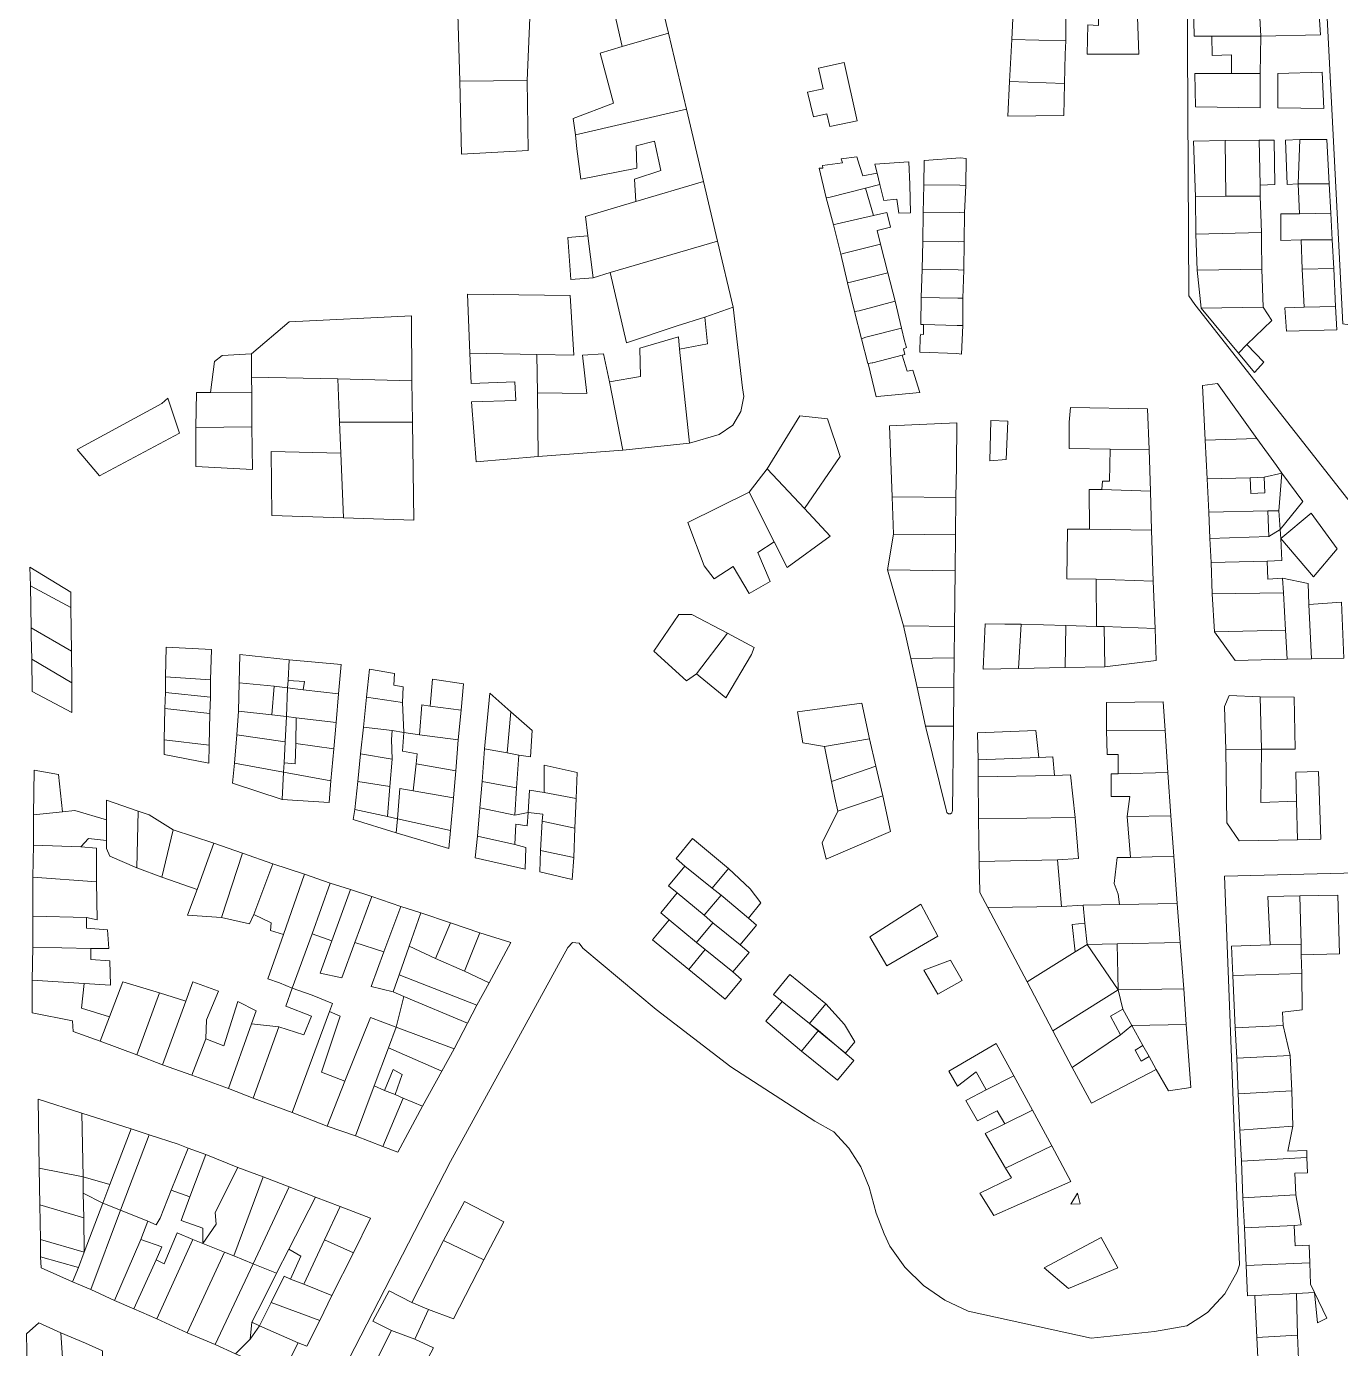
# Model space of a CAD drawing. Header units: inches. Extents: x 1138763 to 1140867, y 1050756 to 1053008.
# Drawn here: x 1138762.6 to 1139043.8, y 1051543 to 1051825.9 of the extents above; entities that cross this region are included whole.
import ezdxf

# ---------------------------------------------------------------- set-up
doc = ezdxf.new("R2010")
doc.units = ezdxf.units.IN
doc.header["$MEASUREMENT"] = 0
doc.layers.add('LimEdif_AM', color=44, linetype='Continuous', lineweight=5)
doc.layers.add('ViaPrin_AM', color=1, linetype='Continuous', lineweight=15)

msp = doc.modelspace()

# ---------------------------------------------------------------- linework, layer by layer
at = {"layer": 'LimEdif_AM'}
for points in [[(1139000.56, 1051820), (1138989.56, 1051820), (1138989.69, 1051826.25), (1138991.94, 1051826.12), (1138992.31, 1051841.75), (1138990.31, 1051841.87), (1138990.44, 1051848), (1138992.19, 1051847.87), (1138999.56, 1051847.87), (1139000.56, 1051820)], [(1138897.31, 1051835.5), (1138899.94, 1051824.5), (1138890.06, 1051821.62), (1138887.44, 1051833), (1138897.31, 1051835.5)], [(1138985.06, 1051832.25), (1138984.94, 1051822.87), (1138973.44, 1051823.12), (1138973.81, 1051832.12), (1138985.06, 1051832.25)], [(1138870.44, 1051831.12), (1138869.69, 1051814.37), (1138855.31, 1051814.25), (1138854.81, 1051831), (1138870.44, 1051831.12)], [(1139026.31, 1051830.5), (1139026.69, 1051823.87), (1139016.19, 1051823.87), (1139012.44, 1051823.87), (1139012.31, 1051830.37), (1139026.31, 1051830.5)], [(1139029.31, 1051830.5), (1139032.31, 1051830.5), (1139039.06, 1051830.62), (1139039.44, 1051824.12), (1139026.69, 1051823.87), (1139026.31, 1051830.5), (1139029.31, 1051830.5)], [(1138899.94, 1051824.5), (1138903.81, 1051808.25), (1138880.06, 1051802.75), (1138879.56, 1051806.25), (1138888.19, 1051809.5), (1138885.31, 1051820.25), (1138890.06, 1051821.62), (1138899.94, 1051824.5)], [(1138984.94, 1051822.87), (1138984.81, 1051820), (1138984.69, 1051813.75), (1138972.94, 1051814.12), (1138973.44, 1051823.12), (1138984.94, 1051822.87)], [(1139026.69, 1051823.87), (1139026.56, 1051815.87), (1139020.44, 1051815.87), (1139020.44, 1051819.87), (1139016.31, 1051819.75), (1139016.19, 1051823.87), (1139026.69, 1051823.87)], [(1138934.44, 1051804.5), (1138933.81, 1051807.25), (1138930.94, 1051806.62), (1138929.69, 1051811.87), (1138933.06, 1051812.62), (1138932.06, 1051817), (1138937.56, 1051818.25), (1138940.31, 1051805.75), (1138934.44, 1051804.5)], [(1139026.56, 1051815.87), (1139026.56, 1051808.5), (1139012.69, 1051808.75), (1139012.56, 1051815.87), (1139020.44, 1051815.87), (1139026.56, 1051815.87)], [(1139040.19, 1051808.37), (1139030.31, 1051808.5), (1139030.31, 1051815.87), (1139039.81, 1051816.12), (1139040.19, 1051808.37)], [(1138869.69, 1051814.37), (1138869.94, 1051799.37), (1138855.69, 1051798.62), (1138855.31, 1051814.25), (1138869.69, 1051814.37)], [(1138984.69, 1051813.75), (1138984.56, 1051806.87), (1138972.56, 1051806.75), (1138972.94, 1051814.12), (1138984.69, 1051813.75)], [(1138903.81, 1051808.25), (1138907.44, 1051792.75), (1138892.94, 1051788.5), (1138892.69, 1051793.25), (1138898.31, 1051795.12), (1138896.94, 1051801.37), (1138893.06, 1051800.37), (1138893.19, 1051795.62), (1138881.19, 1051793.25), (1138880.31, 1051799.75), (1138880.06, 1051802.75), (1138903.81, 1051808.25)], [(1139019.19, 1051789.62), (1139012.69, 1051789.5), (1139012.31, 1051801.37), (1139019.06, 1051801.5), (1139019.19, 1051789.62)], [(1139019.06, 1051801.5), (1139026.31, 1051801.62), (1139026.56, 1051792), (1139026.56, 1051789.62), (1139019.19, 1051789.62), (1139019.06, 1051801.5)], [(1139026.31, 1051801.62), (1139029.56, 1051801.62), (1139029.69, 1051792.12), (1139026.56, 1051792), (1139026.31, 1051801.62)], [(1139035.06, 1051801.75), (1139034.69, 1051792.25), (1139032.31, 1051792.12), (1139031.94, 1051801.62), (1139035.06, 1051801.75)], [(1139035.06, 1051801.75), (1139040.81, 1051801.75), (1139041.31, 1051792.25), (1139034.69, 1051792.25), (1139035.06, 1051801.75)], [(1138940.84, 1051796.19), (1138941.52, 1051793.94), (1138944.58, 1051794.51), (1138945.18, 1051792.13), (1138942.08, 1051791.33), (1138934.56, 1051789.39), (1138933.7, 1051789.27), (1138932.17, 1051795.58), (1138932.99, 1051795.59), (1138932.92, 1051796.16), (1138937.2, 1051796.74), (1138936.93, 1051797.57), (1138940.28, 1051798), (1138940.84, 1051796.19)], [(1138963.59, 1051791.89), (1138962.32, 1051791.94), (1138954.61, 1051792.05), (1138954.66, 1051797.23), (1138962.43, 1051797.82), (1138963.61, 1051797.68), (1138963.59, 1051791.89)], [(1138951.6, 1051792.09), (1138951.72, 1051786.02), (1138949.22, 1051785.97), (1138948.8, 1051788.94), (1138946.04, 1051788.68), (1138945.18, 1051792.13), (1138944.58, 1051794.51), (1138944.1, 1051796.43), (1138951.35, 1051796.98), (1138951.6, 1051792.09)], [(1138907.44, 1051792.75), (1138910.44, 1051780), (1138887.44, 1051773.25), (1138883.81, 1051772.12), (1138882.69, 1051781.12), (1138882.19, 1051785.25), (1138892.94, 1051788.5), (1138907.44, 1051792.75)], [(1138963.59, 1051791.89), (1138963.32, 1051786.05), (1138962.2, 1051786.14), (1138954.47, 1051786.05), (1138954.61, 1051792.05), (1138962.32, 1051791.94), (1138963.59, 1051791.89)], [(1139041.31, 1051792.25), (1139041.69, 1051786), (1139034.94, 1051785.87), (1139034.69, 1051792.25), (1139041.31, 1051792.25)], [(1138943.8, 1051785.48), (1138936.07, 1051783.68), (1138936.01, 1051783.66), (1138935.22, 1051783.48), (1138933.7, 1051789.27), (1138934.56, 1051789.39), (1138942.08, 1051791.33), (1138943.8, 1051785.48)], [(1139026.56, 1051789.62), (1139026.69, 1051785.75), (1139026.81, 1051781.87), (1139012.81, 1051781.5), (1139012.69, 1051789.5), (1139019.19, 1051789.62), (1139026.56, 1051789.62)], [(1138945.32, 1051779.37), (1138937.6, 1051777.4), (1138936.8, 1051777.18), (1138935.22, 1051783.48), (1138936.01, 1051783.66), (1138936.07, 1051783.68), (1138943.8, 1051785.48), (1138946.67, 1051786.15), (1138946.73, 1051785.91), (1138947.46, 1051782.98), (1138944.59, 1051782.24), (1138945.32, 1051779.37)], [(1138963.32, 1051786.05), (1138963.22, 1051779.88), (1138962.08, 1051779.83), (1138954.36, 1051779.91), (1138954.47, 1051786.05), (1138962.2, 1051786.14), (1138963.32, 1051786.05)], [(1139041.69, 1051786), (1139041.94, 1051780.25), (1139035.31, 1051780.25), (1139030.94, 1051780.12), (1139030.94, 1051785.87), (1139034.94, 1051785.87), (1139041.69, 1051786)], [(1138883.81, 1051772.12), (1138879.06, 1051771.75), (1138878.44, 1051780.75), (1138882.69, 1051781.12), (1138883.81, 1051772.12)], [(1139026.81, 1051781.87), (1139026.81, 1051780), (1139026.94, 1051774), (1139013.06, 1051773.75), (1139012.81, 1051781.5), (1139026.81, 1051781.87)], [(1138910.44, 1051780), (1138913.81, 1051765.87), (1138907.69, 1051763.75), (1138901.81, 1051761.87), (1138890.94, 1051758.25), (1138887.44, 1051773.25), (1138910.44, 1051780)], [(1138946.89, 1051773.24), (1138939.15, 1051771.29), (1138938.24, 1051771.06), (1138936.8, 1051777.18), (1138937.6, 1051777.4), (1138945.32, 1051779.37), (1138946.89, 1051773.24)], [(1138963.22, 1051779.88), (1138963.11, 1051773.81), (1138961.96, 1051773.85), (1138954.2, 1051774.01), (1138954.36, 1051779.91), (1138962.08, 1051779.83), (1138963.22, 1051779.88)], [(1139041.94, 1051780.25), (1139042.31, 1051774.12), (1139035.56, 1051774), (1139035.31, 1051780.25), (1139041.94, 1051780.25)], [(1138948.42, 1051767.13), (1138940.72, 1051765.09), (1138939.74, 1051764.91), (1138938.24, 1051771.06), (1138939.15, 1051771.29), (1138946.89, 1051773.24), (1138948.42, 1051767.13)], [(1138963.11, 1051773.81), (1138962.93, 1051767.77), (1138961.84, 1051767.82), (1138954.04, 1051767.9), (1138954.2, 1051774.01), (1138961.96, 1051773.85), (1138963.11, 1051773.81)], [(1139026.94, 1051774), (1139027.19, 1051765.87), (1139013.94, 1051765.62), (1139013.06, 1051773.75), (1139026.94, 1051774)], [(1139042.31, 1051774.12), (1139042.69, 1051766), (1139035.94, 1051765.87), (1139035.56, 1051774), (1139042.31, 1051774.12)], [(1138871.81, 1051755.75), (1138857.44, 1051756), (1138856.94, 1051768.62), (1138878.94, 1051768.37), (1138879.69, 1051755.62), (1138871.81, 1051755.75)], [(1138949.77, 1051761.35), (1138942.15, 1051759.43), (1138941.28, 1051759.07), (1138939.74, 1051764.91), (1138940.72, 1051765.09), (1138948.42, 1051767.13), (1138949.77, 1051761.35)], [(1138962.93, 1051767.77), (1138962.94, 1051761.92), (1138961.72, 1051761.93), (1138954.48, 1051762.12), (1138953.92, 1051762.14), (1138954.04, 1051767.9), (1138961.84, 1051767.82), (1138962.93, 1051767.77)], [(1138810.69, 1051750.87), (1138810.69, 1051755.87), (1138818.81, 1051762.75), (1138844.94, 1051764), (1138845.06, 1051750.12), (1138829.19, 1051750.5), (1138810.69, 1051750.87)], [(1138913.81, 1051765.87), (1138915.81, 1051748.62), (1138916.06, 1051746.75), (1138915.44, 1051743.5), (1138913.69, 1051740.62), (1138910.81, 1051738.62), (1138904.44, 1051736.75), (1138902.31, 1051756.87), (1138908.31, 1051758), (1138907.69, 1051763.75), (1138913.81, 1051765.87)], [(1139027.19, 1051765.87), (1139029.06, 1051763), (1139023.69, 1051757.87), (1139021.94, 1051756), (1139013.94, 1051765.62), (1139027.19, 1051765.87)], [(1139042.69, 1051766), (1139042.94, 1051761), (1139032.19, 1051760.75), (1139031.81, 1051765.75), (1139035.94, 1051765.87), (1139042.69, 1051766)], [(1138949.98, 1051755.59), (1138943.69, 1051753.98), (1138943.54, 1051753.95), (1138942.7, 1051753.8), (1138942.59, 1051753.79), (1138941.28, 1051759.07), (1138942.15, 1051759.43), (1138949.77, 1051761.35), (1138950.47, 1051758.64), (1138950.84, 1051757.24), (1138950.22, 1051756.98), (1138950.49, 1051755.72), (1138949.98, 1051755.59)], [(1138962.94, 1051761.92), (1138962.67, 1051755.78), (1138961.61, 1051755.96), (1138953.75, 1051756.22), (1138953.83, 1051759.53), (1138953.94, 1051760.1), (1138954.5, 1051760.01), (1138954.48, 1051762.12), (1138961.72, 1051761.93), (1138962.94, 1051761.92)], [(1138887.31, 1051749.87), (1138893.94, 1051751), (1138893.81, 1051757.12), (1138902.06, 1051759.5), (1138902.31, 1051756.87), (1138904.44, 1051736.75), (1138890.19, 1051735.25), (1138887.31, 1051749.87)], [(1138810.69, 1051750.87), (1138810.81, 1051747.5), (1138801.94, 1051747.62), (1138802.81, 1051754.25), (1138804.44, 1051755.5), (1138810.69, 1051755.87), (1138810.69, 1051750.87)], [(1138871.81, 1051755.75), (1138871.94, 1051747.5), (1138872.06, 1051733.87), (1138858.81, 1051732.75), (1138857.81, 1051745.62), (1138867.31, 1051745.87), (1138867.06, 1051749.87), (1138857.69, 1051749.5), (1138857.44, 1051756), (1138871.81, 1051755.75)], [(1138871.94, 1051747.5), (1138882.44, 1051747.37), (1138881.56, 1051755.62), (1138886.06, 1051755.87), (1138887.31, 1051749.87), (1138890.19, 1051735.25), (1138872.06, 1051733.87), (1138871.94, 1051747.5)], [(1138942.7, 1051753.8), (1138943.54, 1051753.95), (1138943.69, 1051753.98), (1138949.98, 1051755.59), (1138951.03, 1051752.16), (1138952.24, 1051752.4), (1138953.71, 1051747.61), (1138945.35, 1051746.81), (1138944.42, 1051746.64), (1138942.7, 1051753.8)], [(1139023.69, 1051757.87), (1139027.31, 1051754.12), (1139025.31, 1051751.87), (1139021.94, 1051756), (1139023.69, 1051757.87)], [(1138845.06, 1051750.12), (1138845.19, 1051741.25), (1138829.56, 1051741.25), (1138829.19, 1051750.5), (1138845.06, 1051750.12)], [(1139025.81, 1051737.75), (1139014.81, 1051737.37), (1139014.19, 1051749.12), (1139017.44, 1051749.5), (1139025.81, 1051737.75)], [(1138810.81, 1051747.5), (1138810.81, 1051740.25), (1138798.81, 1051740.12), (1138798.94, 1051747.62), (1138801.94, 1051747.62), (1138810.81, 1051747.5)], [(1138778.19, 1051729.75), (1138773.44, 1051735.37), (1138791.56, 1051745.25), (1138792.81, 1051746.37), (1138795.31, 1051738.87), (1138778.19, 1051729.75)], [(1138994.44, 1051735.5), (1138985.69, 1051735.62), (1138985.69, 1051741.25), (1138985.94, 1051744.37), (1139002.44, 1051744.12), (1139002.81, 1051735.37), (1138994.44, 1051735.5)], [(1138845.19, 1051741.25), (1138845.44, 1051720.25), (1138830.44, 1051720.75), (1138829.81, 1051734.62), (1138829.56, 1051741.25), (1138845.19, 1051741.25)], [(1138921.06, 1051731.25), (1138928.06, 1051742.62), (1138933.94, 1051742), (1138936.69, 1051733.87), (1138929.06, 1051722.75), (1138921.06, 1051731.25)], [(1138961.54, 1051731.74), (1138961.46, 1051725.11), (1138947.79, 1051725.26), (1138947.22, 1051740.48), (1138961.65, 1051741.13), (1138961.54, 1051731.74)], [(1138968.69, 1051733), (1138968.94, 1051741.62), (1138972.56, 1051741.5), (1138972.19, 1051733.25), (1138968.69, 1051733)], [(1138810.81, 1051740.25), (1138810.94, 1051731.12), (1138798.81, 1051731.75), (1138798.81, 1051740.12), (1138810.81, 1051740.25)], [(1139002.81, 1051735.37), (1139003.06, 1051726.5), (1138992.69, 1051726.87), (1138992.81, 1051728.62), (1138994.31, 1051728.62), (1138994.44, 1051735.5), (1139002.81, 1051735.37)], [(1139025.81, 1051737.75), (1139030.06, 1051732), (1139031.19, 1051730.37), (1139027.44, 1051729.5), (1139024.44, 1051729.37), (1139015.19, 1051729.12), (1139014.81, 1051737.37), (1139025.81, 1051737.75)], [(1138830.44, 1051720.75), (1138815.06, 1051721.25), (1138814.94, 1051735), (1138829.81, 1051734.62), (1138830.44, 1051720.75)], [(1138917.19, 1051726.25), (1138921.06, 1051731.25), (1138929.06, 1051722.75), (1138934.56, 1051716.87), (1138925.31, 1051710.12), (1138922.56, 1051715.62), (1138917.19, 1051726.25)], [(1139031.19, 1051730.37), (1139030.56, 1051722.25), (1139028.19, 1051722.25), (1139015.56, 1051722), (1139015.19, 1051729.12), (1139024.44, 1051729.37), (1139024.56, 1051726), (1139027.56, 1051726.12), (1139027.44, 1051729.5), (1139031.19, 1051730.37)], [(1139031.19, 1051730.37), (1139035.69, 1051724.25), (1139030.81, 1051718.25), (1139030.56, 1051722.25), (1139031.19, 1051730.37)], [(1139003.06, 1051726.5), (1139003.31, 1051718.12), (1138990.06, 1051718.37), (1138989.94, 1051726.87), (1138992.69, 1051726.87), (1139003.06, 1051726.5)], [(1139027.44, 1051729.5), (1139027.56, 1051726.12), (1139024.56, 1051726), (1139024.44, 1051729.37), (1139027.44, 1051729.5)], [(1138922.56, 1051715.62), (1138919.06, 1051713.37), (1138921.69, 1051707.12), (1138917.19, 1051704.62), (1138913.81, 1051710.37), (1138909.69, 1051707.75), (1138907.56, 1051710.5), (1138904.06, 1051719.75), (1138917.19, 1051726.25), (1138922.56, 1051715.62)], [(1138961.46, 1051725.11), (1138961.37, 1051717.12), (1138948.09, 1051717.27), (1138947.79, 1051725.26), (1138961.46, 1051725.11)], [(1139028.19, 1051722.25), (1139028.44, 1051716.75), (1139015.81, 1051716.37), (1139015.56, 1051722), (1139028.19, 1051722.25)], [(1139030.56, 1051722.25), (1139030.81, 1051718.25), (1139028.44, 1051716.75), (1139028.19, 1051722.25), (1139030.56, 1051722.25)], [(1139030.94, 1051716.37), (1139037.44, 1051721.75), (1139043.06, 1051714.12), (1139037.94, 1051708.12), (1139030.94, 1051716.37)], [(1139003.31, 1051718.12), (1139003.69, 1051707.25), (1138991.44, 1051707.62), (1138985.19, 1051707.75), (1138985.31, 1051718.37), (1138990.06, 1051718.37), (1139003.31, 1051718.12)], [(1138961.37, 1051717.12), (1138961.28, 1051709.47), (1138946.82, 1051709.63), (1138948.09, 1051717.27), (1138961.37, 1051717.12)], [(1139030.81, 1051718.25), (1139030.94, 1051716.37), (1139031.19, 1051711.62), (1139028.06, 1051711.5), (1139016.06, 1051711.25), (1139015.81, 1051716.37), (1139028.44, 1051716.75), (1139030.81, 1051718.25)], [(1138763.44, 1051706.25), (1138763.31, 1051710.25), (1138772.06, 1051704.87), (1138772.06, 1051701.62), (1138763.44, 1051706.25)], [(1139028.06, 1051711.5), (1139028.19, 1051707.62), (1139031.31, 1051707.87), (1139031.56, 1051704.75), (1139016.31, 1051704.5), (1139016.06, 1051711.25), (1139028.06, 1051711.5)], [(1138961.28, 1051709.47), (1138961.15, 1051697.53), (1138950.25, 1051697.66), (1138946.82, 1051709.63), (1138961.28, 1051709.47)], [(1139003.69, 1051707.25), (1139004.06, 1051697.12), (1138993.19, 1051697.5), (1138991.56, 1051697.5), (1138991.44, 1051707.62), (1139003.69, 1051707.25)], [(1139031.31, 1051707.87), (1139036.81, 1051706.75), (1139036.94, 1051702.25), (1139037.56, 1051690.62), (1139032.31, 1051690.5), (1139031.94, 1051696.75), (1139031.56, 1051704.75), (1139031.31, 1051707.87)], [(1138772.06, 1051701.62), (1138772.19, 1051692.25), (1138763.56, 1051697.25), (1138763.44, 1051706.25), (1138772.06, 1051701.62)], [(1139031.56, 1051704.75), (1139031.94, 1051696.75), (1139016.81, 1051696.37), (1139016.31, 1051704.5), (1139031.56, 1051704.75)], [(1139036.94, 1051702.25), (1139043.94, 1051702.75), (1139044.44, 1051690.75), (1139037.56, 1051690.62), (1139036.94, 1051702.25)], [(1138912.56, 1051696.12), (1138905.94, 1051687.37), (1138903.81, 1051685.87), (1138896.81, 1051692.25), (1138902.19, 1051700.12), (1138904.94, 1051700.12), (1138912.56, 1051696.12)], [(1138772.19, 1051692.25), (1138772.31, 1051685.5), (1138763.69, 1051690.5), (1138763.56, 1051695.5), (1138763.56, 1051697.25), (1138772.19, 1051692.25)], [(1138912.56, 1051696.12), (1138918.31, 1051693), (1138917.69, 1051691.5), (1138912.19, 1051682.25), (1138905.94, 1051687.37), (1138912.56, 1051696.12)], [(1138961.15, 1051697.53), (1138961.07, 1051690.8), (1138951.79, 1051690.64), (1138950.25, 1051697.66), (1138961.15, 1051697.53)], [(1138975.44, 1051698), (1138974.81, 1051688.5), (1138967.31, 1051688.37), (1138967.69, 1051698.12), (1138971.94, 1051698), (1138975.44, 1051698)], [(1138975.44, 1051698), (1138984.94, 1051697.75), (1138984.81, 1051688.75), (1138974.81, 1051688.5), (1138975.44, 1051698)], [(1138984.94, 1051697.75), (1138991.56, 1051697.5), (1138993.19, 1051697.5), (1138993.31, 1051688.87), (1138984.81, 1051688.75), (1138984.94, 1051697.75)], [(1139004.06, 1051697.12), (1139004.31, 1051690.25), (1138993.31, 1051688.87), (1138993.19, 1051697.5), (1139004.06, 1051697.12)], [(1139031.94, 1051696.75), (1139032.31, 1051690.5), (1139021.19, 1051690.25), (1139016.81, 1051696.37), (1139031.94, 1051696.75)], [(1138792.31, 1051686.75), (1138792.44, 1051693.12), (1138802.19, 1051692.62), (1138801.94, 1051686.12), (1138792.31, 1051686.75)], [(1138772.31, 1051685.5), (1138772.31, 1051679.12), (1138763.81, 1051683.62), (1138763.69, 1051690.5), (1138772.31, 1051685.5)], [(1138818.81, 1051690.37), (1138818.56, 1051686), (1138818.44, 1051684.37), (1138815.56, 1051684.75), (1138808.06, 1051685.5), (1138808.19, 1051691.5), (1138818.81, 1051690.37)], [(1138818.81, 1051690.37), (1138829.94, 1051689.37), (1138829.31, 1051683.12), (1138821.81, 1051684), (1138822.06, 1051685.75), (1138818.56, 1051686), (1138818.81, 1051690.37)], [(1138961, 1051684.39), (1138953.15, 1051684.47), (1138951.79, 1051690.64), (1138961.07, 1051690.8), (1138961, 1051684.39)], [(1138835.31, 1051682.37), (1138835.94, 1051688.37), (1138841.31, 1051687.5), (1138841.19, 1051685), (1138843.19, 1051684.62), (1138843.06, 1051681.25), (1138835.31, 1051682.37)], [(1138801.94, 1051686.12), (1138801.94, 1051682.37), (1138792.31, 1051683.37), (1138792.31, 1051686.75), (1138801.94, 1051686.12)], [(1138815.56, 1051684.75), (1138815.06, 1051678.62), (1138807.94, 1051679.37), (1138808.06, 1051685.5), (1138815.56, 1051684.75)], [(1138818.44, 1051684.37), (1138818.19, 1051678.25), (1138815.06, 1051678.62), (1138815.56, 1051684.75), (1138818.44, 1051684.37)], [(1138821.81, 1051684), (1138829.31, 1051683.12), (1138828.81, 1051677), (1138820.31, 1051678), (1138818.19, 1051678.25), (1138818.44, 1051684.37), (1138821.81, 1051684)], [(1138818.56, 1051686), (1138822.06, 1051685.75), (1138821.81, 1051684), (1138818.44, 1051684.37), (1138818.56, 1051686)], [(1138848.94, 1051680.5), (1138849.44, 1051686.25), (1138856.06, 1051685.25), (1138855.56, 1051679.62), (1138848.94, 1051680.5)], [(1138961, 1051684.39), (1138960.9, 1051676.2), (1138954.96, 1051676.2), (1138953.15, 1051684.47), (1138961, 1051684.39)], [(1138801.94, 1051682.37), (1138801.81, 1051678.87), (1138792.19, 1051680), (1138792.31, 1051683.37), (1138801.94, 1051682.37)], [(1138843.06, 1051681.25), (1138843.31, 1051674.87), (1138840.81, 1051675.25), (1138834.69, 1051676), (1138835.31, 1051682.37), (1138843.06, 1051681.25)], [(1138860.56, 1051671.37), (1138861.69, 1051683.25), (1138866.19, 1051679.25), (1138865.44, 1051670.5), (1138860.56, 1051671.37)], [(1139026.56, 1051682.5), (1139026.81, 1051671.25), (1139019.19, 1051671.12), (1139018.94, 1051680.37), (1139019.94, 1051682.75), (1139026.56, 1051682.5)], [(1139026.56, 1051682.5), (1139033.81, 1051682.37), (1139034.06, 1051671.25), (1139026.81, 1051671.25), (1139026.56, 1051682.5)], [(1138801.81, 1051678.87), (1138801.69, 1051672.12), (1138792.06, 1051673.25), (1138792.19, 1051680), (1138801.81, 1051678.87)], [(1138815.06, 1051678.62), (1138818.19, 1051678.25), (1138817.94, 1051672.87), (1138807.56, 1051674.37), (1138807.94, 1051679.37), (1138815.06, 1051678.62)], [(1138855.56, 1051679.62), (1138854.94, 1051673.25), (1138846.69, 1051674.37), (1138847.19, 1051680.75), (1138848.94, 1051680.5), (1138855.56, 1051679.62)], [(1138866.19, 1051679.25), (1138870.81, 1051675.25), (1138870.44, 1051669.62), (1138867.94, 1051670), (1138865.44, 1051670.5), (1138866.19, 1051679.25)], [(1138942.94, 1051673.5), (1138933.31, 1051671.87), (1138928.69, 1051672.62), (1138927.56, 1051679.25), (1138941.31, 1051681.13), (1138942.94, 1051673.5)], [(1138993.69, 1051675.37), (1138993.69, 1051681.25), (1139005.81, 1051681.37), (1139006.19, 1051675.25), (1138993.69, 1051675.37)], [(1138820.31, 1051678), (1138820.19, 1051672.5), (1138820.06, 1051668.12), (1138817.69, 1051668.37), (1138817.94, 1051672.87), (1138818.19, 1051678.25), (1138820.31, 1051678)], [(1138828.81, 1051677), (1138828.31, 1051671.37), (1138820.19, 1051672.5), (1138820.31, 1051678), (1138828.81, 1051677)], [(1138840.81, 1051675.25), (1138840.69, 1051673.37), (1138840.81, 1051669.12), (1138834.06, 1051670.25), (1138834.69, 1051676), (1138840.81, 1051675.25)], [(1138954.96, 1051676.2), (1138960.9, 1051676.2), (1138960.69, 1051658.04), (1138960.68, 1051657.94), (1138960.66, 1051657.83), (1138960.61, 1051657.74), (1138960.55, 1051657.65), (1138960.47, 1051657.57), (1138960.39, 1051657.51), (1138960.29, 1051657.46), (1138960.19, 1051657.43), (1138960.08, 1051657.42), (1138959.97, 1051657.43), (1138959.87, 1051657.46), (1138959.77, 1051657.5), (1138959.68, 1051657.56), (1138959.6, 1051657.63), (1138959.54, 1051657.72), (1138959.49, 1051657.81), (1138959.45, 1051657.91), (1138959.44, 1051658.02), (1138954.96, 1051676.2)], [(1138801.69, 1051672.12), (1138801.56, 1051668.25), (1138792.06, 1051670.12), (1138792.06, 1051673.25), (1138801.69, 1051672.12)], [(1138817.94, 1051672.87), (1138817.69, 1051668.37), (1138817.56, 1051666.37), (1138807.06, 1051668.25), (1138807.56, 1051674.37), (1138817.94, 1051672.87)], [(1138843.31, 1051674.87), (1138843.06, 1051670.87), (1138846.19, 1051670.25), (1138845.94, 1051668.12), (1138845.31, 1051662.37), (1138842.44, 1051662.87), (1138841.94, 1051656.37), (1138839.81, 1051656.87), (1138840.31, 1051663.25), (1138840.81, 1051669.12), (1138840.69, 1051673.37), (1138840.81, 1051675.25), (1138843.31, 1051674.87)], [(1138843.31, 1051674.87), (1138846.69, 1051674.37), (1138854.94, 1051673.25), (1138854.44, 1051666.62), (1138845.94, 1051668.12), (1138846.19, 1051670.25), (1138843.06, 1051670.87), (1138843.31, 1051674.87)], [(1138942.94, 1051673.5), (1138944.31, 1051667.62), (1138934.81, 1051664.37), (1138933.31, 1051671.87), (1138942.94, 1051673.5)], [(1138979.19, 1051669.5), (1138966.19, 1051669), (1138966.06, 1051674.75), (1138978.56, 1051675.25), (1138979.19, 1051669.5)], [(1139006.19, 1051675.25), (1139006.81, 1051666.25), (1138996.19, 1051666), (1138996.19, 1051670.12), (1138993.81, 1051670.12), (1138993.69, 1051675.37), (1139006.19, 1051675.25)], [(1138828.31, 1051671.37), (1138827.69, 1051664.5), (1138817.56, 1051666.37), (1138817.69, 1051668.37), (1138820.06, 1051668.12), (1138820.19, 1051672.5), (1138828.31, 1051671.37)], [(1138840.81, 1051669.12), (1138840.31, 1051663.25), (1138833.44, 1051664.37), (1138834.06, 1051670.25), (1138840.81, 1051669.12)], [(1138865.44, 1051670.5), (1138867.94, 1051670), (1138867.44, 1051663), (1138860.06, 1051664.37), (1138860.56, 1051671.37), (1138865.44, 1051670.5)], [(1139026.81, 1051671.25), (1139026.69, 1051659.87), (1139034.31, 1051660.12), (1139034.56, 1051651.87), (1139022.06, 1051651.62), (1139019.44, 1051655.5), (1139019.19, 1051671.12), (1139026.81, 1051671.25)], [(1138817.56, 1051666.37), (1138817.31, 1051660.5), (1138806.69, 1051664), (1138807.06, 1051668.25), (1138817.56, 1051666.37)], [(1138854.44, 1051666.62), (1138853.94, 1051660.87), (1138845.31, 1051662.37), (1138845.94, 1051668.12), (1138854.44, 1051666.62)], [(1138873.31, 1051662), (1138873.31, 1051664.25), (1138873.31, 1051667.87), (1138880.44, 1051666.25), (1138880.19, 1051660.75), (1138873.31, 1051662)], [(1138944.31, 1051667.62), (1138945.81, 1051661.25), (1138936.19, 1051658), (1138935.56, 1051660.87), (1138934.81, 1051664.37), (1138944.31, 1051667.62)], [(1138979.19, 1051669.5), (1138982.19, 1051669.62), (1138982.56, 1051665.62), (1138966.19, 1051665.37), (1138966.19, 1051669), (1138979.19, 1051669.5)], [(1138770.31, 1051657.87), (1138764.06, 1051657.25), (1138764.19, 1051666.75), (1138769.44, 1051665.87), (1138770.31, 1051657.87)], [(1138827.69, 1051664.5), (1138827.31, 1051659.87), (1138817.31, 1051660.5), (1138817.56, 1051666.37), (1138827.69, 1051664.5)], [(1138982.56, 1051665.62), (1138985.94, 1051665.75), (1138986.94, 1051656.62), (1138966.31, 1051656.37), (1138966.19, 1051665.37), (1138982.56, 1051665.62)], [(1139006.81, 1051666.25), (1139007.44, 1051657), (1138998.06, 1051656.87), (1138998.69, 1051661.12), (1138994.69, 1051661.12), (1138994.69, 1051666), (1138996.19, 1051666), (1139006.81, 1051666.25)], [(1139034.31, 1051660.12), (1139034.19, 1051666.37), (1139039.06, 1051666.5), (1139039.56, 1051652), (1139034.56, 1051651.87), (1139034.31, 1051660.12)], [(1138840.31, 1051663.25), (1138839.81, 1051656.87), (1138832.81, 1051658.37), (1138833.44, 1051664.37), (1138840.31, 1051663.25)], [(1138853.94, 1051660.87), (1138853.31, 1051653.87), (1138841.94, 1051656.37), (1138842.44, 1051662.87), (1138845.31, 1051662.37), (1138853.94, 1051660.87)], [(1138867.44, 1051663), (1138867.06, 1051657.12), (1138859.56, 1051658.75), (1138860.06, 1051664.37), (1138867.44, 1051663)], [(1138880.19, 1051660.75), (1138879.94, 1051654.37), (1138872.94, 1051655.87), (1138873.06, 1051657.37), (1138869.94, 1051657.75), (1138870.19, 1051662.5), (1138873.31, 1051662), (1138880.19, 1051660.75)], [(1138779.69, 1051656.12), (1138779.69, 1051660.37), (1138786.44, 1051658), (1138786.19, 1051645.87), (1138780.44, 1051648.37), (1138779.69, 1051650), (1138779.69, 1051651.75), (1138779.69, 1051656.12)], [(1138945.81, 1051661.25), (1138947.44, 1051653.62), (1138933.69, 1051647.75), (1138932.81, 1051651.25), (1138936.19, 1051658), (1138945.81, 1051661.25)], [(1138770.31, 1051657.87), (1138772.94, 1051658.12), (1138779.69, 1051656.12), (1138779.69, 1051651.75), (1138775.81, 1051652.12), (1138774.19, 1051650.37), (1138764.06, 1051650.75), (1138764.06, 1051657.25), (1138770.31, 1051657.87)], [(1138786.44, 1051658), (1138788.81, 1051657.25), (1138793.94, 1051654), (1138791.56, 1051643.87), (1138786.19, 1051645.87), (1138786.44, 1051658)], [(1138839.81, 1051656.87), (1138841.94, 1051656.37), (1138841.69, 1051653.37), (1138832.44, 1051656.25), (1138832.81, 1051658.37), (1138839.81, 1051656.87)], [(1138853.31, 1051653.87), (1138852.94, 1051650), (1138841.69, 1051653.37), (1138841.94, 1051656.37), (1138853.31, 1051653.87)], [(1138867.06, 1051657.12), (1138869.94, 1051657.75), (1138869.69, 1051654.87), (1138867.31, 1051655.25), (1138867.06, 1051650.87), (1138859.06, 1051652.62), (1138859.56, 1051658.75), (1138867.06, 1051657.12)], [(1138986.94, 1051656.62), (1138987.69, 1051647.87), (1138983.19, 1051647.62), (1138966.44, 1051647.25), (1138966.31, 1051656.37), (1138986.94, 1051656.62)], [(1139007.44, 1051657), (1139008.06, 1051648.37), (1138998.81, 1051648.12), (1138998.06, 1051656.87), (1139007.44, 1051657)], [(1138793.94, 1051654), (1138802.69, 1051651.12), (1138799.06, 1051641.25), (1138791.56, 1051643.87), (1138793.94, 1051654)], [(1138879.94, 1051654.37), (1138879.69, 1051648.12), (1138872.56, 1051649.62), (1138872.94, 1051655.87), (1138879.94, 1051654.37)], [(1138774.19, 1051650.37), (1138777.56, 1051650.12), (1138777.56, 1051642.87), (1138763.94, 1051643.87), (1138764.06, 1051650.75), (1138774.19, 1051650.37)], [(1138779.69, 1051651.75), (1138779.69, 1051650), (1138780.44, 1051648.37), (1138786.19, 1051645.87), (1138791.56, 1051643.87), (1138799.06, 1051641.25), (1138797.06, 1051635.75), (1138804.31, 1051635.25), (1138810.31, 1051633.87), (1138811.19, 1051635.87), (1138814.94, 1051634.12), (1138814.81, 1051632.5), (1138817.56, 1051631.62), (1138814.19, 1051622.12), (1138816.69, 1051621.25), (1138819.44, 1051620.12), (1138818.06, 1051616.25), (1138823.56, 1051614.12), (1138821.94, 1051610.12), (1138816.56, 1051611.87), (1138810.69, 1051612.5), (1138811.69, 1051615.25), (1138807.81, 1051617.25), (1138804.81, 1051607.75), (1138800.94, 1051609.25), (1138801.06, 1051613.37), (1138803.69, 1051619.5), (1138798.19, 1051621.5), (1138796.69, 1051617.37), (1138791.06, 1051619.12), (1138783.19, 1051621.5), (1138780.31, 1051614), (1138774.31, 1051615.87), (1138774.94, 1051621.12), (1138780.56, 1051620.75), (1138780.44, 1051626), (1138776.31, 1051626.25), (1138776.31, 1051628.62), (1138780.19, 1051628.62), (1138779.94, 1051632.62), (1138775.44, 1051633), (1138775.44, 1051635.25), (1138777.69, 1051634.75), (1138777.56, 1051642.87), (1138777.56, 1051650.12), (1138774.19, 1051650.37), (1138775.81, 1051652.12), (1138779.69, 1051651.75)], [(1138802.69, 1051651.12), (1138808.81, 1051649), (1138804.31, 1051635.25), (1138797.06, 1051635.75), (1138799.06, 1051641.25), (1138802.69, 1051651.12)], [(1138867.06, 1051650.87), (1138869.44, 1051650.25), (1138869.31, 1051645.62), (1138858.56, 1051648), (1138859.06, 1051652.62), (1138867.06, 1051650.87)], [(1138901.56, 1051647.87), (1138905.06, 1051652.12), (1138912.81, 1051645.75), (1138909.31, 1051641.5), (1138903.44, 1051646.25), (1138901.56, 1051647.87)], [(1138808.81, 1051649), (1138815.31, 1051646.75), (1138811.19, 1051635.87), (1138810.31, 1051633.87), (1138804.31, 1051635.25), (1138808.81, 1051649)], [(1138879.69, 1051648.12), (1138879.31, 1051643.37), (1138872.44, 1051645), (1138872.56, 1051649.62), (1138879.69, 1051648.12)], [(1138983.19, 1051647.62), (1138984.06, 1051637.62), (1138968.31, 1051637.37), (1138966.56, 1051640.62), (1138966.44, 1051647.25), (1138983.19, 1051647.62)], [(1139008.06, 1051648.37), (1139008.81, 1051638.25), (1138996.44, 1051638), (1138996.19, 1051640.25), (1138995.31, 1051642.5), (1138995.94, 1051648.12), (1138998.81, 1051648.12), (1139008.06, 1051648.37)], [(1138815.31, 1051646.75), (1138822.06, 1051644.5), (1138817.56, 1051631.62), (1138814.81, 1051632.5), (1138814.94, 1051634.12), (1138811.19, 1051635.87), (1138815.31, 1051646.75)], [(1138899.94, 1051642), (1138903.44, 1051646.25), (1138909.31, 1051641.5), (1138911.19, 1051640), (1138907.56, 1051635.75), (1138901.81, 1051640.5), (1138899.94, 1051642)], [(1138912.81, 1051645.75), (1138917.44, 1051641.37), (1138919.69, 1051638.37), (1138917.06, 1051635.12), (1138911.19, 1051640), (1138909.31, 1051641.5), (1138912.81, 1051645.75)], [(1138777.56, 1051642.87), (1138777.69, 1051634.75), (1138775.44, 1051635.25), (1138763.94, 1051635.5), (1138763.94, 1051643.87), (1138777.56, 1051642.87)], [(1138822.06, 1051644.5), (1138827.56, 1051642.62), (1138823.69, 1051631.75), (1138819.44, 1051620.12), (1138816.69, 1051621.25), (1138814.19, 1051622.12), (1138817.56, 1051631.62), (1138822.06, 1051644.5)], [(1138827.56, 1051642.62), (1138831.94, 1051641.25), (1138827.94, 1051630.25), (1138823.69, 1051631.75), (1138827.56, 1051642.62)], [(1138831.94, 1051641.25), (1138836.44, 1051639.75), (1138832.81, 1051629.87), (1138830.06, 1051622.37), (1138825.44, 1051623.37), (1138827.94, 1051630.25), (1138831.94, 1051641.25)], [(1138836.44, 1051639.75), (1138842.69, 1051637.62), (1138839.06, 1051627.87), (1138832.81, 1051629.87), (1138836.44, 1051639.75)], [(1138898.31, 1051636.25), (1138901.81, 1051640.5), (1138907.56, 1051635.75), (1138909.44, 1051634.12), (1138905.94, 1051629.87), (1138900.06, 1051634.75), (1138898.31, 1051636.25)], [(1138911.19, 1051640), (1138917.06, 1051635.12), (1138918.81, 1051633.62), (1138915.31, 1051629.37), (1138909.44, 1051634.12), (1138907.56, 1051635.75), (1138911.19, 1051640)], [(1139035.31, 1051629.5), (1139028.69, 1051629.37), (1139028.19, 1051639.75), (1139035.06, 1051639.87), (1139035.31, 1051629.5)], [(1139035.31, 1051629.5), (1139035.06, 1051639.87), (1139043.19, 1051640), (1139043.56, 1051627.5), (1139035.31, 1051627.25), (1139035.31, 1051629.5)], [(1138842.69, 1051637.62), (1138846.94, 1051636.25), (1138844.44, 1051629.12), (1138842.31, 1051623), (1138841.06, 1051619.37), (1138836.31, 1051620.5), (1138839.06, 1051627.87), (1138842.69, 1051637.62)], [(1138846.94, 1051636.25), (1138853.31, 1051634.12), (1138850.06, 1051626.5), (1138844.44, 1051629.12), (1138846.94, 1051636.25)], [(1138946.69, 1051624.87), (1138943.06, 1051631.12), (1138953.94, 1051638.12), (1138957.56, 1051631.25), (1138946.69, 1051624.87)], [(1138984.06, 1051637.62), (1138988.69, 1051637.87), (1138989.06, 1051634), (1138986.31, 1051633.75), (1138986.94, 1051627.87), (1138976.69, 1051621.5), (1138968.31, 1051637.37), (1138984.06, 1051637.62)], [(1139008.81, 1051638.25), (1139009.44, 1051629.87), (1138995.94, 1051629.62), (1138989.56, 1051629.5), (1138989.06, 1051634), (1138988.69, 1051637.87), (1138996.44, 1051638), (1139008.81, 1051638.25)], [(1138775.44, 1051635.25), (1138775.44, 1051633), (1138779.94, 1051632.62), (1138780.19, 1051628.62), (1138776.31, 1051628.62), (1138763.94, 1051628.87), (1138763.94, 1051635.5), (1138775.44, 1051635.25)], [(1138853.31, 1051634.12), (1138859.56, 1051632), (1138856.31, 1051623.75), (1138850.06, 1051626.5), (1138853.31, 1051634.12)], [(1138896.56, 1051630.5), (1138900.06, 1051634.75), (1138905.94, 1051629.87), (1138907.81, 1051628.37), (1138904.31, 1051624.12), (1138896.56, 1051630.5)], [(1138909.44, 1051634.12), (1138915.31, 1051629.37), (1138917.19, 1051627.75), (1138913.69, 1051623.62), (1138907.81, 1051628.37), (1138905.94, 1051629.87), (1138909.44, 1051634.12)], [(1138989.56, 1051629.5), (1138986.94, 1051627.87), (1138986.31, 1051633.75), (1138989.06, 1051634), (1138989.56, 1051629.5)], [(1138827.94, 1051630.25), (1138825.44, 1051623.37), (1138830.06, 1051622.37), (1138832.81, 1051629.87), (1138839.06, 1051627.87), (1138836.31, 1051620.5), (1138841.06, 1051619.37), (1138843.31, 1051618.37), (1138841.69, 1051611.75), (1138838.81, 1051612.87), (1138836.19, 1051613.87), (1138830.69, 1051600.25), (1138825.69, 1051602.12), (1138829.69, 1051614.12), (1138827.44, 1051615.12), (1138828.06, 1051616.87), (1138823.69, 1051618.62), (1138819.44, 1051620.12), (1138823.69, 1051631.75), (1138827.94, 1051630.25)], [(1138859.56, 1051632), (1138866.19, 1051629.87), (1138861.56, 1051621.25), (1138856.31, 1051623.75), (1138859.56, 1051632)], [(1138776.31, 1051628.62), (1138776.31, 1051626.25), (1138780.44, 1051626), (1138780.56, 1051620.75), (1138774.94, 1051621.12), (1138763.81, 1051621.87), (1138763.94, 1051628.87), (1138776.31, 1051628.62)], [(1138850.06, 1051626.5), (1138856.31, 1051623.75), (1138861.56, 1051621.25), (1138858.94, 1051616.5), (1138842.31, 1051623), (1138844.44, 1051629.12), (1138850.06, 1051626.5)], [(1138907.81, 1051628.37), (1138913.69, 1051623.62), (1138915.56, 1051622), (1138912.06, 1051617.75), (1138904.31, 1051624.12), (1138907.81, 1051628.37)], [(1138989.56, 1051629.5), (1138996.19, 1051619.75), (1138982.19, 1051611), (1138976.69, 1051621.5), (1138986.94, 1051627.87), (1138989.56, 1051629.5)], [(1138995.94, 1051629.62), (1138996.19, 1051619.75), (1138989.56, 1051629.5), (1138995.94, 1051629.62)], [(1139009.44, 1051629.87), (1139010.19, 1051620), (1138996.19, 1051619.75), (1138995.94, 1051629.62), (1139009.44, 1051629.87)], [(1139035.31, 1051629.5), (1139035.31, 1051627.25), (1139035.44, 1051623.25), (1139020.69, 1051622.87), (1139020.44, 1051629.12), (1139028.69, 1051629.37), (1139035.31, 1051629.5)], [(1138957.56, 1051618.87), (1138954.56, 1051624), (1138960.31, 1051626.12), (1138962.81, 1051621.75), (1138957.56, 1051618.87)], [(1138842.31, 1051623), (1138858.94, 1051616.5), (1138856.94, 1051612.62), (1138843.31, 1051618.37), (1138841.06, 1051619.37), (1138842.31, 1051623)], [(1138922.39, 1051618.79), (1138925.89, 1051623.04), (1138933.64, 1051616.79), (1138930.14, 1051612.54), (1138924.26, 1051617.29), (1138922.39, 1051618.79)], [(1139035.44, 1051623.25), (1139035.56, 1051615.5), (1139031.31, 1051615), (1139031.44, 1051612.12), (1139021.19, 1051611.62), (1139020.69, 1051622.87), (1139035.44, 1051623.25)], [(1138774.94, 1051621.12), (1138774.31, 1051615.87), (1138780.31, 1051614), (1138778.31, 1051608.75), (1138772.56, 1051610.87), (1138772.44, 1051613.12), (1138763.81, 1051614.87), (1138763.81, 1051621.87), (1138774.94, 1051621.12)], [(1138791.06, 1051619.12), (1138786.19, 1051605.87), (1138778.31, 1051608.75), (1138780.31, 1051614), (1138783.19, 1051621.5), (1138791.06, 1051619.12)], [(1138800.94, 1051609.25), (1138797.94, 1051601.5), (1138791.69, 1051603.75), (1138796.69, 1051617.37), (1138798.19, 1051621.5), (1138803.69, 1051619.5), (1138801.06, 1051613.37), (1138800.94, 1051609.25)], [(1138827.44, 1051615.12), (1138819.44, 1051593.5), (1138811.06, 1051596.62), (1138816.56, 1051611.87), (1138821.94, 1051610.12), (1138823.56, 1051614.12), (1138818.06, 1051616.25), (1138819.44, 1051620.12), (1138823.69, 1051618.62), (1138828.06, 1051616.87), (1138827.44, 1051615.12)], [(1138997.19, 1051615.62), (1138994.56, 1051614.12), (1138996.69, 1051610.12), (1138986.31, 1051603.12), (1138982.19, 1051611), (1138996.19, 1051619.75), (1138997.19, 1051615.62)], [(1139010.19, 1051620), (1139010.69, 1051612.37), (1138999.06, 1051612.12), (1138997.19, 1051615.62), (1138996.19, 1051619.75), (1139010.19, 1051620)], [(1138796.69, 1051617.37), (1138791.69, 1051603.75), (1138786.19, 1051605.87), (1138791.06, 1051619.12), (1138796.69, 1051617.37)], [(1138810.69, 1051612.5), (1138805.81, 1051598.62), (1138797.94, 1051601.5), (1138800.94, 1051609.25), (1138804.81, 1051607.75), (1138807.81, 1051617.25), (1138811.69, 1051615.25), (1138810.69, 1051612.5)], [(1138856.94, 1051612.62), (1138854.06, 1051607.12), (1138841.69, 1051611.75), (1138843.31, 1051618.37), (1138856.94, 1051612.62)], [(1138920.76, 1051613.04), (1138924.26, 1051617.29), (1138930.14, 1051612.54), (1138932.01, 1051611.04), (1138928.39, 1051606.67), (1138920.76, 1051613.04)], [(1138930.14, 1051612.54), (1138933.64, 1051616.79), (1138937.58, 1051612.35), (1138939.81, 1051608.62), (1138937.81, 1051606.2), (1138931.98, 1051611.01), (1138930.14, 1051612.54)], [(1138830.69, 1051600.25), (1138826.94, 1051590.62), (1138819.44, 1051593.5), (1138827.44, 1051615.12), (1138829.69, 1051614.12), (1138825.69, 1051602.12), (1138830.69, 1051600.25)], [(1138841.69, 1051611.75), (1138840.06, 1051607.37), (1138836.94, 1051599.25), (1138832.94, 1051588.5), (1138826.94, 1051590.62), (1138830.69, 1051600.25), (1138836.19, 1051613.87), (1138838.81, 1051612.87), (1138841.69, 1051611.75)], [(1138999.06, 1051612.12), (1138996.69, 1051610.12), (1138994.56, 1051614.12), (1138997.19, 1051615.62), (1138999.06, 1051612.12)], [(1138816.56, 1051611.87), (1138811.06, 1051596.62), (1138805.81, 1051598.62), (1138810.69, 1051612.5), (1138816.56, 1051611.87)], [(1138841.69, 1051611.75), (1138854.06, 1051607.12), (1138851.44, 1051602.37), (1138840.06, 1051607.37), (1138841.69, 1051611.75)], [(1138932.01, 1051611.04), (1138939.64, 1051604.67), (1138936.14, 1051600.42), (1138928.39, 1051606.67), (1138932.01, 1051611.04)], [(1138999.06, 1051612.12), (1139001.44, 1051607.87), (1138999.81, 1051606.87), (1139001.06, 1051604.5), (1139002.81, 1051605.5), (1139004.31, 1051602.75), (1138990.44, 1051595.5), (1138986.31, 1051603.12), (1138996.69, 1051610.12), (1138999.06, 1051612.12)], [(1139010.69, 1051612.37), (1139011.69, 1051598.87), (1139006.94, 1051598.12), (1139004.31, 1051602.75), (1139002.81, 1051605.5), (1139001.44, 1051607.87), (1138999.06, 1051612.12), (1139010.69, 1051612.37)], [(1139031.44, 1051612.12), (1139032.94, 1051605.75), (1139021.56, 1051605.12), (1139021.19, 1051611.62), (1139031.44, 1051612.12)], [(1138973.81, 1051601.37), (1138967.94, 1051598.37), (1138965.81, 1051602.25), (1138961.81, 1051599.12), (1138959.94, 1051602.37), (1138970.06, 1051608.25), (1138973.81, 1051601.37)], [(1138851.44, 1051602.37), (1138847.31, 1051594.87), (1138843.19, 1051596.62), (1138841.44, 1051597.37), (1138842.94, 1051601.62), (1138841.06, 1051602.75), (1138839.19, 1051598.25), (1138836.94, 1051599.25), (1138840.06, 1051607.37), (1138851.44, 1051602.37)], [(1139002.81, 1051605.5), (1139001.06, 1051604.5), (1138999.81, 1051606.87), (1139001.44, 1051607.87), (1139002.81, 1051605.5)], [(1139032.94, 1051605.75), (1139033.31, 1051598.12), (1139021.81, 1051597.5), (1139021.56, 1051605.12), (1139032.94, 1051605.75)], [(1138841.44, 1051597.37), (1138839.19, 1051598.25), (1138841.06, 1051602.75), (1138842.94, 1051601.62), (1138841.44, 1051597.37)], [(1138973.81, 1051601.37), (1138977.81, 1051594), (1138971.94, 1051591.12), (1138970.31, 1051593.87), (1138966.06, 1051591.75), (1138963.56, 1051596.12), (1138967.94, 1051598.37), (1138973.81, 1051601.37)], [(1138839.19, 1051598.25), (1138841.44, 1051597.37), (1138843.19, 1051596.62), (1138838.81, 1051586.25), (1138832.94, 1051588.5), (1138836.94, 1051599.25), (1138839.19, 1051598.25)], [(1138847.31, 1051594.87), (1138842.06, 1051585), (1138838.81, 1051586.25), (1138843.19, 1051596.62), (1138847.31, 1051594.87)], [(1139033.31, 1051598.12), (1139033.56, 1051590.62), (1139022.19, 1051589.75), (1139021.81, 1051597.5), (1139033.31, 1051598.12)], [(1138765.31, 1051581.62), (1138765.06, 1051596.37), (1138774.44, 1051593.37), (1138774.69, 1051579.75), (1138765.31, 1051581.62)], [(1138977.81, 1051594), (1138981.94, 1051586.37), (1138972.06, 1051581.62), (1138967.69, 1051589), (1138971.94, 1051591.12), (1138977.81, 1051594)], [(1138774.44, 1051593.37), (1138784.94, 1051590), (1138780.44, 1051578.12), (1138774.69, 1051579.75), (1138774.44, 1051593.37)], [(1138784.94, 1051590), (1138788.81, 1051588.75), (1138782.69, 1051572.62), (1138778.94, 1051574.12), (1138780.44, 1051578.12), (1138784.94, 1051590)], [(1138788.81, 1051588.75), (1138795.06, 1051586.75), (1138797.19, 1051585.87), (1138793.56, 1051576.87), (1138791.19, 1051570.87), (1138790.31, 1051569.5), (1138788.56, 1051570.25), (1138782.69, 1051572.62), (1138788.81, 1051588.75)], [(1139033.56, 1051590.62), (1139032.44, 1051585.25), (1139036.56, 1051585.37), (1139036.56, 1051583.87), (1139022.56, 1051583.12), (1139022.19, 1051589.75), (1139033.56, 1051590.62)], [(1138797.19, 1051585.87), (1138800.94, 1051584.5), (1138797.56, 1051575.5), (1138793.56, 1051576.87), (1138797.19, 1051585.87)], [(1138981.94, 1051586.37), (1138986.06, 1051578.75), (1138969.56, 1051571.5), (1138966.56, 1051576.25), (1138973.31, 1051579.5), (1138972.06, 1051581.62), (1138981.94, 1051586.37)], [(1138800.94, 1051584.5), (1138807.81, 1051581.75), (1138802.94, 1051572.12), (1138803.19, 1051569.62), (1138800.31, 1051565.5), (1138800.31, 1051568.75), (1138795.69, 1051570.37), (1138797.56, 1051575.5), (1138800.94, 1051584.5)], [(1139036.56, 1051583.87), (1139036.69, 1051580.62), (1139033.94, 1051580.5), (1139034.19, 1051575.87), (1139022.81, 1051575.25), (1139022.56, 1051583.12), (1139036.56, 1051583.87)], [(1138774.69, 1051579.75), (1138774.69, 1051576.25), (1138774.81, 1051571), (1138765.44, 1051573.75), (1138765.31, 1051581.62), (1138774.69, 1051579.75)], [(1138780.44, 1051578.12), (1138778.94, 1051574.12), (1138774.69, 1051576.25), (1138774.69, 1051579.75), (1138780.44, 1051578.12)], [(1138807.81, 1051581.75), (1138813.19, 1051579.75), (1138806.94, 1051562.87), (1138804.94, 1051563.62), (1138800.31, 1051565.5), (1138803.19, 1051569.62), (1138802.94, 1051572.12), (1138807.81, 1051581.75)], [(1138813.19, 1051579.75), (1138818.81, 1051577.62), (1138811.06, 1051561.12), (1138806.94, 1051562.87), (1138813.19, 1051579.75)], [(1138797.56, 1051575.5), (1138795.69, 1051570.37), (1138800.31, 1051568.75), (1138800.31, 1051565.5), (1138798.19, 1051566.37), (1138794.81, 1051567.75), (1138792.06, 1051561.12), (1138790.31, 1051562), (1138791.56, 1051564.75), (1138787.06, 1051566.37), (1138788.56, 1051570.25), (1138790.31, 1051569.5), (1138791.19, 1051570.87), (1138793.56, 1051576.87), (1138797.56, 1051575.5)], [(1138818.81, 1051577.62), (1138824.44, 1051575.37), (1138818.69, 1051564.25), (1138816.06, 1051559.12), (1138811.06, 1051561.12), (1138818.81, 1051577.62)], [(1138782.69, 1051572.62), (1138776.31, 1051555.62), (1138772.44, 1051557.25), (1138773.69, 1051560.37), (1138774.94, 1051563.62), (1138778.94, 1051574.12), (1138782.69, 1051572.62)], [(1138778.94, 1051574.12), (1138774.94, 1051563.62), (1138774.81, 1051571), (1138774.69, 1051576.25), (1138778.94, 1051574.12)], [(1138824.44, 1051575.37), (1138829.69, 1051573.37), (1138826.31, 1051566.25), (1138821.94, 1051556.75), (1138819.06, 1051557.87), (1138821.31, 1051562.75), (1138818.69, 1051564.25), (1138824.44, 1051575.37)], [(1138851.81, 1051566.12), (1138856.31, 1051574.5), (1138864.69, 1051570.12), (1138860.44, 1051562), (1138851.81, 1051566.12)], [(1138986.06, 1051573.87), (1138987.44, 1051576.25), (1138988.06, 1051574), (1138986.06, 1051573.87)], [(1139034.19, 1051575.87), (1139035.31, 1051569.5), (1139033.81, 1051569.37), (1139023.19, 1051568.87), (1139022.81, 1051575.25), (1139034.19, 1051575.87)], [(1138774.81, 1051571), (1138774.94, 1051563.62), (1138765.56, 1051566.37), (1138765.44, 1051573.75), (1138774.81, 1051571)], [(1138788.56, 1051570.25), (1138787.06, 1051566.37), (1138781.44, 1051553.25), (1138776.31, 1051555.62), (1138782.69, 1051572.62), (1138788.56, 1051570.25)], [(1138829.69, 1051573.37), (1138836.19, 1051570.87), (1138832.56, 1051563.5), (1138826.31, 1051566.25), (1138829.69, 1051573.37)], [(1139033.81, 1051569.37), (1139034.06, 1051565), (1139037.06, 1051565.12), (1139037.19, 1051561.37), (1139023.56, 1051560.75), (1139023.19, 1051568.87), (1139033.81, 1051569.37)], [(1138774.94, 1051563.62), (1138773.69, 1051560.37), (1138765.56, 1051562.62), (1138765.56, 1051566.37), (1138774.94, 1051563.62)], [(1138790.31, 1051562), (1138785.56, 1051551.5), (1138781.44, 1051553.25), (1138787.06, 1051566.37), (1138791.56, 1051564.75), (1138790.31, 1051562)], [(1138798.19, 1051566.37), (1138790.44, 1051549.37), (1138785.56, 1051551.5), (1138790.31, 1051562), (1138792.06, 1051561.12), (1138794.81, 1051567.75), (1138798.19, 1051566.37)], [(1138800.31, 1051565.5), (1138804.94, 1051563.62), (1138796.94, 1051546.37), (1138790.44, 1051549.37), (1138798.19, 1051566.37), (1138800.31, 1051565.5)], [(1138832.56, 1051563.5), (1138827.94, 1051554.37), (1138821.94, 1051556.75), (1138826.31, 1051566.25), (1138832.56, 1051563.5)], [(1138860.44, 1051562), (1138853.94, 1051549.37), (1138848.56, 1051551.37), (1138845.06, 1051552.87), (1138851.81, 1051566.12), (1138860.44, 1051562)], [(1138985.56, 1051555.87), (1138980.31, 1051560.25), (1138992.56, 1051566.75), (1138996.06, 1051560.25), (1138985.56, 1051555.87)], [(1138806.94, 1051562.87), (1138811.06, 1051561.12), (1138802.94, 1051543.87), (1138796.94, 1051546.37), (1138804.94, 1051563.62), (1138806.94, 1051562.87)], [(1138818.69, 1051564.25), (1138821.31, 1051562.75), (1138819.06, 1051557.87), (1138817.69, 1051558.5), (1138814.94, 1051552.87), (1138812.44, 1051547.87), (1138810.81, 1051548.62), (1138813.31, 1051553.5), (1138816.06, 1051559.12), (1138818.69, 1051564.25)], [(1138773.69, 1051560.37), (1138772.44, 1051557.25), (1138765.69, 1051560.25), (1138765.56, 1051562.62), (1138773.69, 1051560.37)], [(1138816.06, 1051559.12), (1138813.31, 1051553.5), (1138810.81, 1051548.62), (1138810.44, 1051545), (1138807.31, 1051541.87), (1138802.94, 1051543.87), (1138811.06, 1051561.12), (1138816.06, 1051559.12)], [(1139037.19, 1051561.37), (1139037.31, 1051556.75), (1139038.19, 1051555), (1139034.31, 1051554.75), (1139025.44, 1051554.37), (1139023.81, 1051554.25), (1139023.56, 1051560.75), (1139037.19, 1051561.37)], [(1138821.94, 1051556.75), (1138827.94, 1051554.37), (1138825.31, 1051549), (1138814.94, 1051552.87), (1138817.69, 1051558.5), (1138819.06, 1051557.87), (1138821.94, 1051556.75)], [(1138848.56, 1051551.37), (1138845.69, 1051545), (1138840.69, 1051546.87), (1138836.69, 1051548.87), (1138840.19, 1051555.37), (1138845.06, 1051552.87), (1138848.56, 1051551.37)], [(1139034.31, 1051554.75), (1139034.56, 1051545.87), (1139025.81, 1051545.37), (1139025.44, 1051554.37), (1139034.31, 1051554.75)], [(1139038.19, 1051555), (1139040.81, 1051549.5), (1139038.81, 1051548.5), (1139038.19, 1051555)], [(1138825.31, 1051549), (1138822.56, 1051543.5), (1138820.69, 1051544.25), (1138812.44, 1051547.87), (1138814.94, 1051552.87), (1138825.31, 1051549)], [(1138812.44, 1051547.87), (1138810.44, 1051545), (1138810.81, 1051548.62), (1138812.44, 1051547.87)], [(1138769.94, 1051546.37), (1138770.69, 1051534.5), (1138762.81, 1051535), (1138762.56, 1051546.12), (1138765.19, 1051548.5), (1138769.94, 1051546.37)], [(1138769.94, 1051546.37), (1138775.19, 1051544.12), (1138778.81, 1051542.5), (1138778.56, 1051532.75), (1138775.06, 1051532.75), (1138775.06, 1051531.25), (1138770.81, 1051531.37), (1138770.69, 1051534.5), (1138769.94, 1051546.37)], [(1138812.44, 1051547.87), (1138820.69, 1051544.25), (1138817.31, 1051537.5), (1138807.31, 1051541.87), (1138810.44, 1051545), (1138812.44, 1051547.87)], [(1138845.69, 1051545), (1138849.69, 1051543.12), (1138846.19, 1051536.62), (1138840.81, 1051538.75), (1138837.44, 1051540.5), (1138840.69, 1051546.87), (1138845.69, 1051545)], [(1139034.56, 1051545.87), (1139034.94, 1051535.62), (1139026.31, 1051535.25), (1139025.81, 1051545.37), (1139034.56, 1051545.87)]]:
    msp.add_lwpolyline(points, dxfattribs=at)
at = {"layer": 'ViaPrin_AM'}
for points in [[(1139039.65, 1051851.54), (1139044.23, 1051762.28), (1139047.9, 1051761.72), (1139045.25, 1051837.41)], [(1139076.99, 1051684.46), (1139012.57, 1051766.44), (1139011.29, 1051768.29), (1139010.83, 1051848.37)], [(1138831.56, 1051540.74), (1138853.29, 1051583), (1138878.4, 1051628.85), (1138879.4, 1051629.88), (1138880.84, 1051629.77), (1138881.64, 1051628.71), (1138897.34, 1051615.58), (1138913.27, 1051603.3), (1138931.29, 1051591.65), (1138935.3, 1051589.39), (1138938.51, 1051585.9), (1138941.07, 1051581.91), (1138942.89, 1051577.53), (1138944.42, 1051571.94), (1138946.08, 1051567.58), (1138947.34, 1051564.92), (1138950.55, 1051560.4), (1138954.49, 1051556.5), (1138959.05, 1051553.34), (1138964.09, 1051551.03), (1138990.4, 1051545.19), (1139003.96, 1051546.66), (1139010.89, 1051547.84), (1139013.41, 1051549.49), (1139014.63, 1051550.3), (1139015.38, 1051550.78), (1139019.02, 1051554.72), (1139021.6, 1051559.42), (1139022.13, 1051560.92), (1139018.94, 1051644.09), (1139072.8, 1051645.47)]]:
    msp.add_lwpolyline(points, dxfattribs=at)

doc.saveas('drawing.dxf')
